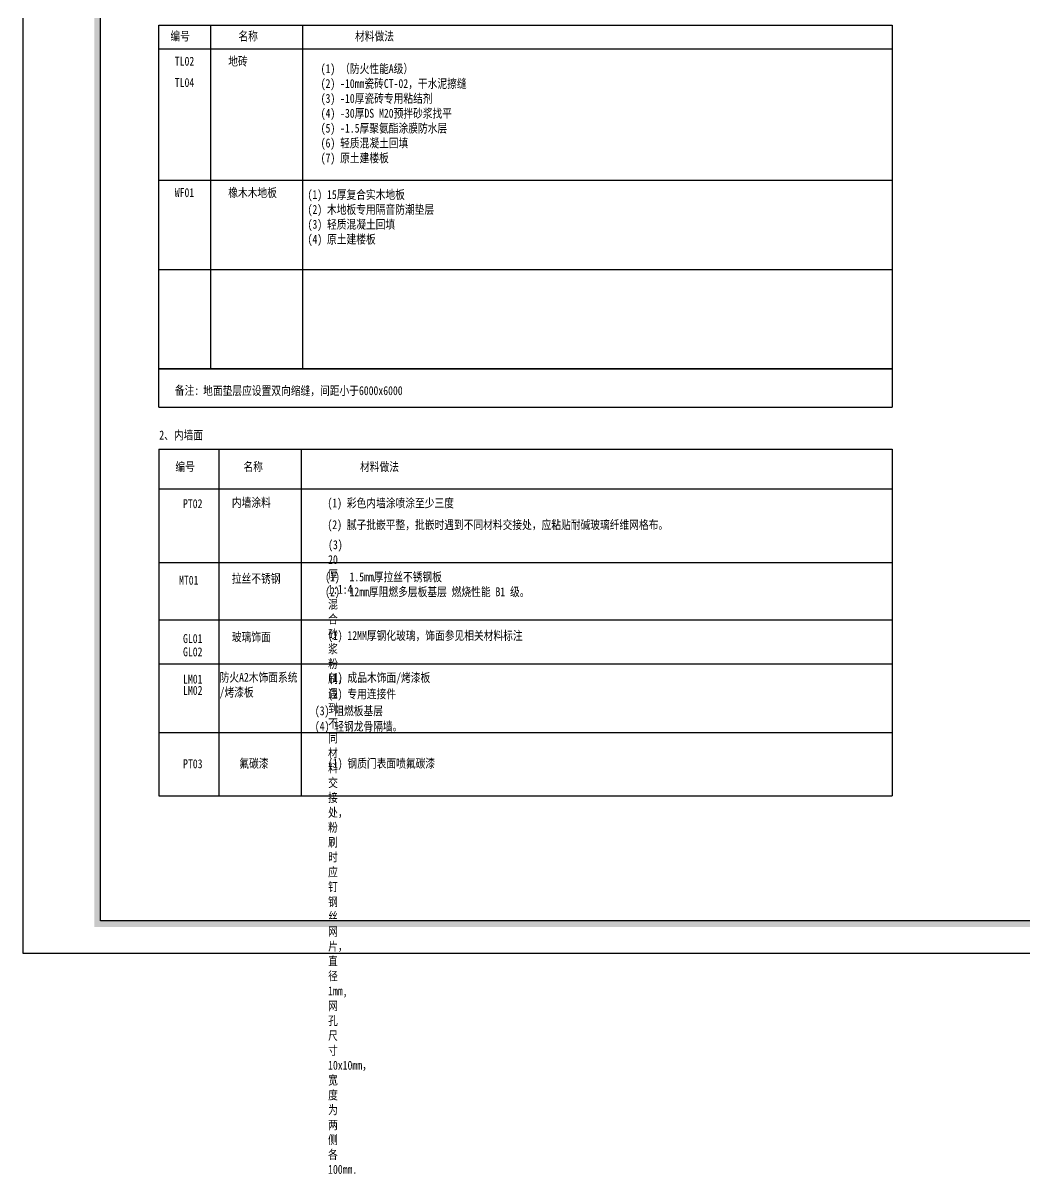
# Paper-space layout 'Layout1' of a CAD drawing. Header units: millimetres. Extents: x 0 to 841, y -74 to 594.
# Drawn here: x 0 to 336.9, y -74.1 to 312.9 of the extents above; entities that cross this region are included whole.
import ezdxf

# ---------------------------------------------------------------- set-up
doc = ezdxf.new("R2010")
doc.units = ezdxf.units.MM
for name, color, linetype in [('IN0-03 装饰材料表$0$G-ANNO-NOTE-CHIN', 7, 'Continuous'), ('IN0-03 装饰材料表$0$TEXT', 2, 'Continuous'), ('TB_A1$0$上海中建-图名', 7, 'Continuous'), ('TB_A1$0$上海中建-图框', 24, 'Continuous')]:
    doc.layers.add(name, color=color, linetype=linetype)
doc.styles.add('Aecom chinese title', font='simhei.ttf', dxfattribs={"width": 0.8})
doc.styles.add('MtXpl__1', font='simhei.ttf')

# ---------------------------------------------------------------- blocks, each defined once
blk = doc.blocks.new('TB_A1$0$上海中建A1图框F版')
at = {"layer": 'TB_A1$0$上海中建-图框'}
for p, q in [((0, 0), (0, 59400)), ((84100, 0), (0, 0))]:
    blk.add_line(p, q, dxfattribs=at)
blk.add_lwpolyline([(2600, 58300), (76000, 58300), (76000, 1100), (2600, 1100)], close=True, dxfattribs=at)
for points in [[(2600, 58300), (2400, 58500), (2600, 1100), (2400, 900)], [(2600, 1100), (2400, 900), (83100, 1100), (83100, 900)]]:
    blk.add_trace(points, dxfattribs=at)
blk = doc.blocks.new('TB_A1', base_point=(71770.76, 112758.29))
at = {"layer": 'TB_A1$0$上海中建-图名', "xscale": 0.01, "yscale": 0.01, "zscale": 0.01}
blk.add_blockref('TB_A1$0$上海中建A1图框F版', (0, 0), dxfattribs=at)

psp = doc.layouts.get("Layout1")

# ---------------------------------------------------------------- linework, layer by layer
at = {"layer": 'IN0-03 装饰材料表$0$TEXT', "color": 3}
for p, q in [((45.67, 312.21), (292.2, 312.21)), ((45.67, 183.78), (45.67, 312.21)), ((63.04, 312.21), (63.04, 196.66)), ((93.95, 312.21), (93.95, 196.66)), ((292.2, 312.21), (292.2, 183.78)), ((45.67, 304.3), (292.2, 304.3)), ((45.67, 304.3), (292.2, 304.3)), ((45.67, 260.12), (292.2, 260.12)), ((292.2, 229.91), (45.67, 229.91)), ((292.2, 226.36), (292.2, 183.78)), ((45.67, 196.66), (292.2, 196.66)), ((292.2, 196.66), (45.67, 196.66)), ((45.67, 183.78), (292.2, 183.78)), ((45.67, 169.59), (292.2, 169.59)), ((45.67, 169.59), (45.67, 53.05)), ((65.82, 169.59), (65.82, 53.05)), ((93.57, 169.59), (93.57, 53.05)), ((292.2, 169.59), (292.2, 53.05)), ((45.67, 156.33), (292.2, 156.33)), ((45.67, 131.47), (292.2, 131.47)), ((45.67, 112.27), (292.2, 112.27)), ((45.67, 97.44), (292.2, 97.44)), ((45.67, 74.39), (292.2, 74.39)), ((45.67, 53.05), (292.2, 53.05))]:
    psp.add_line(p, q, dxfattribs=at)

# ---------------------------------------------------------------- block references
psp.add_blockref('TB_A1', (71770.76, 112758.29))

# ---------------------------------------------------------------- texts
at = {"layer": 'IN0-03 装饰材料表$0$G-ANNO-NOTE-CHIN', "color": 1, "style": 'MtXpl__1', "width": 0.8}
for s, p in [('WF01       橡木木地板', (51.03, 254.4)), ('                                   (1) 15厚复合实木地板', (38.54, 253.75)), ('                                   (2) 木地板专用隔音防潮垫层', (38.54, 248.75)), ('                                   (3) 轻质混凝土回填', (38.54, 243.75)), ('                                   (4) 原土建楼板', (38.54, 238.75)), ('(1)  1.5mm厚拉丝不锈钢板', (101.61, 125.19)), ('(2)  12mm厚阻燃多层板基层 燃烧性能 B1 级。', (101.61, 120.19))]:
    psp.add_text(s, height=3, dxfattribs=at).set_placement(p)
at = {"layer": 'IN0-03 装饰材料表$0$G-ANNO-NOTE-CHIN', "color": 1, "char_height": 3, "attachment_point": 1, "style": 'Aecom chinese title'}
for s, insert, width in [('编号          名称                    材料做法 ', (49.56, 310.03), 1.818989403545856e-12), ('\\PTL02       地砖', (51.04, 306.59), 1.818989403545856e-12), (' \\P \\P\\P        \\P(1) （防火性能A级）\\P(2) -10mm瓷砖CT-02，干水泥擦缝\\P(3) -10厚瓷砖专用粘结剂 \\P(4) -30厚DS M20预拌砂浆找平\\P(5) -1.5厚聚氨酯涂膜防水层\\P(6) 轻质混凝土回填\\P(7) 原土建楼板', (100.09, 319.09), 1.818989403545856e-12), ('\\PTL04', (51.04, 299.43), 1.818989403545856e-12), ('备注: ', (51.05, 190.9), 1.818989403545856e-12), ('\\P地面垫层应设置双向缩缝，间距小于6000x6000', (60.57, 195.82), 1.818989403545856e-12), ('2、内墙面', (45.82, 175.88), 1.818989403545856e-12), ('编号          名称                    材料做法', (51.24, 165.24), 1.818989403545856e-12), ('PT02 ', (53.79, 152.8), 1.818989403545856e-12), ('内墙涂料 ', (70.22, 153.22), 1.818989403545856e-12), (' (1) 彩色内墙涂喷涂至少三度\\P                               ', (100.72, 153.04), 1.818989403545856e-12), (' (2) 腻子批嵌平整，批嵌时遇到不同材料交接处，应粘贴耐碱玻璃纤维网格布。\\P                                      ', (100.72, 145.74), 1.818989403545856e-12), ('(3) 20厚1:1:4混合砂浆粉刷，遇到不同材料交接处，粉刷时应钉钢丝网片，直径1mm,网孔尺寸10x10mm，宽度为两侧各100mm.\\P          \\P                                   ', (102.58, 139), 0.0884), ('拉丝不锈钢', (70.22, 127.66), 1.818989403545856e-12), ('MT01', (52.46, 127.06), 1.818989403545856e-12), ('玻璃饰面 ', (70.22, 108.03), 1.818989403545856e-12), ('(1) 12MM厚钢化玻璃，饰面参见相关材料标注', (102.55, 108.48), 1.818989403545856e-12), ('GL01', (53.8, 107.44), 1.818989403545856e-12), ('GL02', (53.8, 102.98), 1.818989403545856e-12), ('LM01', (53.82, 93.83), 1.818989403545856e-12), ('防火A2木饰面系统\\P/烤漆板', (66.1, 94.42), 29.9427), ('(1) 成品木饰面/烤漆板', (102.57, 94.34), 1.818989403545856e-12), ('LM02', (53.82, 90.02), 1.818989403545856e-12), ('(2) 专用连接件', (102.52, 88.85), 1.818989403545856e-12), ('\\P                           \\P                                    \\P                                    (3) 阻燃板基层', (39.35, 98.16), 1.818989403545856e-12), ('\\P                           \\P                                    \\P                                    (4) 轻钢龙骨隔墙。 ', (39.35, 92.96), 1.818989403545856e-12), ('氟碳漆', (72.73, 65.48), 1.818989403545856e-12), ('(1) 钢质门表面喷氟碳漆', (102.55, 65.5), 1.818989403545856e-12), ('PT03', (53.82, 65.34), 1.818989403545856e-12)]:
    psp.add_mtext(s, dxfattribs=dict(at, insert=insert, width=width))

doc.saveas('drawing.dxf')
